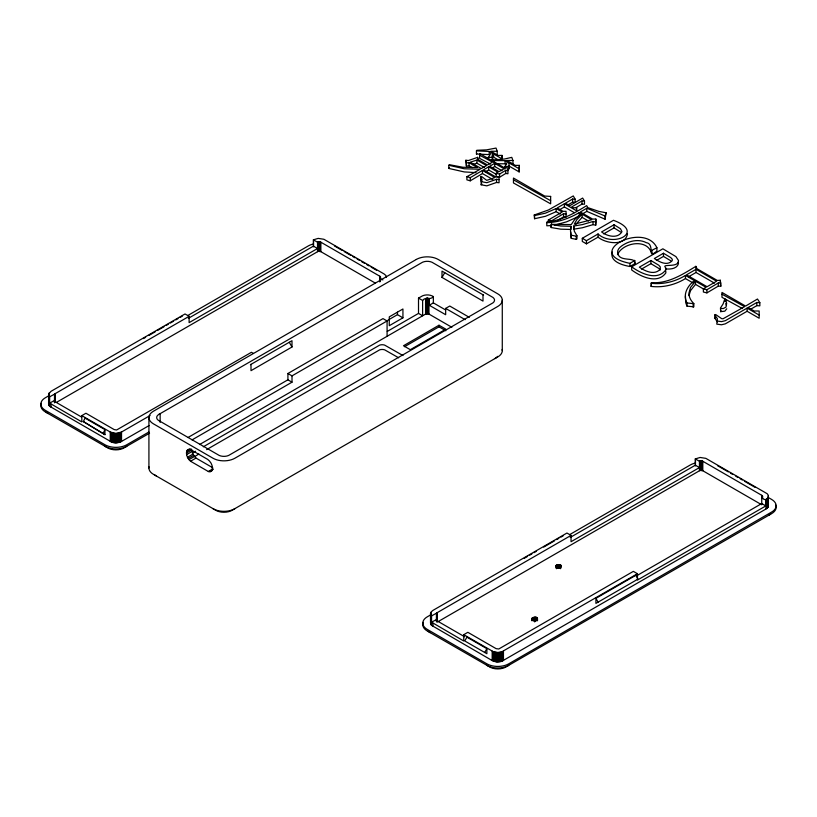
<?xml version="1.0" encoding="UTF-8"?>
<svg xmlns="http://www.w3.org/2000/svg" width="817" height="817" viewBox="0 0 817 817"><rect width="100%" height="100%" fill="white"/><g stroke="black" fill="none" stroke-linecap="round" stroke-linejoin="round"><path stroke-width="1.23" d="M188.308 318.364L313.411 246.142L317.507 248.511L189.115 322.633L189.115 316.322L185.02 313.963L51.022 391.323L48.663 393.998L49.633 396.807L49.633 406.274L112.021 442.293L115.881 442.885L120.579 441.966L149.102 425.565M189.115 316.322L55.26 393.61L54.545 394.162L54.422 402.852M570.235 537.443L695.338 465.21L699.444 467.579L571.042 541.712L571.042 535.401L566.947 533.031L432.949 610.391L431.11 611.943L430.528 613.649L431.56 615.875L431.56 625.342L492.171 660.565L496.807 661.923L501.669 661.372L765.978 509.001L767.817 507.439L768.337 505.161M571.042 535.401L437.187 612.679L436.482 613.23L436.401 621.778M404.558 346.694L439.005 326.81L439.005 325.227L445.837 329.169L410.318 349.686L403.486 345.744L439.005 325.227M497.216 154.413L497.216 151.257L490.843 151.257L498.053 155.414L502.067 155.414L501.904 158.804L492.191 153.198L493.07 155.128L492.191 157.252L488.505 157.446L491.18 152.616L489.169 151.451L476.444 150.869L476.444 154.025L489.169 154.607L489.169 151.451M507.623 169.875L509.277 168.435L508.44 165.728L519.163 171.917L519.326 165.381L515.302 165.381L506.765 160.449L512.964 160.54L512.964 163.696L510.656 163.431M519.163 171.917L519.326 165.381M575.842 207.671L581.98 204.127L584.492 204.219L584.492 201.064L581.98 200.972L571.757 206.875L573.268 207.743L576.618 207.743L576.445 210.735L564.384 203.78L557.184 207.937L563.046 211.317L566.058 211.317L566.058 217.179L563.546 216.893L558.215 220.059M595.716 222.05L593.03 221.478L582.439 224.593L573.769 226.023L573.769 229.179L582.439 227.749L593.03 224.634L595.716 225.206L595.879 219.058L592.529 219.058L580.305 212.001L586.831 208.223L605.091 216.056L605.091 219.211L586.831 211.378L582.48 213.891M595.716 225.206L595.879 219.058M685.443 296.387L685.739 302.698L686.974 306.14L693.837 306.814L693.837 303.658L691.703 301.156A36.03 20.803 0 0 1 688.894 293.262L690.508 287.523L695.512 281.222L706.062 287.318L703.386 288.861L703.386 292.016L706.909 292.884L718.296 286.113L720.808 286.216L720.308 280.251L717.295 280.445L697.024 268.742L695.849 266.332C682.389 274.645 667.979 283.765 651.455 282.672L651.118 286.41C663.118 287.829 675.199 284.857 685.463 278.577L693.5 283.213M570.92 226.309L570.92 229.465L560.789 229.179L551.158 227.535L551.158 224.379L560.789 226.023L570.92 226.309L570.501 231.048L571.257 238.36L576.281 239.33L576.955 238.942L576.955 235.786L574.31 231.221L573.769 226.023M570.715 231.834L571.257 238.36M49.633 406.274L48.663 403.465M431.56 625.342L430.59 623.698L431.11 621.41M689.027 295.488L690.508 290.678L695.512 284.377L695.512 281.222M187.267 450.228L188.972 449.37L190.872 449.728L207.671 459.389C210.96 461.789 213.472 466.333 211.94 470.398L210.183 471.695L208.335 471.511L190.535 461.237C187.614 458.654 185.091 453.956 187.267 450.228L189.452 448.972M531.898 618.428C536.309 626.026 541.058 613.026 531.898 618.428L531.898 620.787M612.219 252.024C609.543 261.706 622.707 265.208 629.927 266.505L634.87 263.656C636.29 256.436 621.022 261.991 618.214 254.638C615.354 248.919 622.809 244.855 627.068 242.874C633.093 240.249 640.395 239.483 646.349 242.7C654.928 243.711 647.207 260.184 656.919 250.921L656.919 247.765C644.123 220.692 581.735 253.454 629.927 263.35L634.87 260.5M605.091 216.056L606.102 212.767L598.851 211.389L587.842 207.641L586.667 205.618C574.463 213.217 561.391 220.631 546.798 222.05L546.798 225.788L550.638 225.615M605.091 219.211L606.102 212.767M617.489 254.69C622.707 242.404 647.942 238.186 651.578 253.617M695.338 458.909L699.444 461.268L702.804 461.268L761.74 495.306L762.598 496.276L761.74 497.247C765.733 503.558 771.616 495.357 765.978 493.008L705.817 458.347L700.118 457.469L695.338 458.909L695.338 465.21M720.645 308.499L723.402 308.52L726.068 307.08L726.65 303.209L725.496 299.308L724.659 299.4L723.065 303.995L720.471 308.009L720.645 311.655L724.832 311.165L726.752 308.795M83.354 421.562L84.999 418.09L104.944 429.609L104.944 434.654L83.354 421.562L104.944 434.654M103.31 433.071L104.944 429.609M476.444 150.869L476.781 150.287L486.575 149.858L496.042 148.071L497.216 151.257M476.444 154.025L476.781 153.443M483 294.784L483 301.095L442.007 277.433L444.744 272.694M651.118 286.41L651.455 282.672M484.695 652.466L486.881 648.678L466.926 637.158L464.74 640.947L486.881 653.723L486.881 648.678M720.972 310.297L720.645 311.655M508.603 169.507L509.277 165.279L508.44 162.573L519.163 168.762M575.74 224.44L582.143 217.373L582.143 214.217L591.692 219.732L574.269 224.185L576.822 219.712L582.143 214.217M555.968 565.487C557.204 573.575 566.875 561.657 555.968 565.487L555.968 567.856M750.292 309.429L756.828 305.65L759.841 305.844L759.841 302.688L756.828 302.494L748.117 307.529L754.142 311.011L759.167 311.011L759.167 318.232L747.106 311.267L725.333 323.838L721.523 324.778L716.785 324.124L717.377 318.742L714.773 314.974L715.61 314.494L721.646 318.65L723.025 318.793L744.593 306.661L721.983 294.181M491.242 160.765L493.029 159.448L492.191 156.353L498.666 160.091M490.476 164.064L479.62 158.375L479.62 153.484L504.579 167.894L507.939 167.894L507.939 173.755L505.754 173.47L499.555 177.238L496.205 176.462L496.205 173.306L498.053 172.244L488.668 166.831L483.48 169.824L495.705 176.891L499.054 176.891L499.054 182.753L496.542 182.467L486.83 185.847L481.131 184.785L481.131 181.629L482.132 179.791L480.794 176.789L481.468 176.401L486.748 180.373L494.867 177.565L482.469 170.406L470.245 177.667L466.895 176.697L466.895 179.852L470.245 180.823L482.469 173.561L492.804 179.526M481.131 184.785L481.928 184.009M551.158 224.379L571.257 224.573L574.688 219.487L581.306 213.737L579.294 212.573C569.408 218.262 558.338 222.52 546.798 222.632M551.158 227.535L551.659 223.889M476.056 172.632L464.209 171.917L448.799 168.435L448.799 165.279L449.473 164.707L462.953 167.271L477.445 167.505L469.07 162.675L466.395 162.869L465.884 160.255L468.396 160.54L477.618 157.354L478.456 159.775L487.494 164.993L492.518 162.093L479.62 155.22M448.799 168.435L449.473 167.863M494.939 358.571L496.021 357.866A11.581 6.689 0 0 0 497.533 356.355M768.797 515.251L769.88 514.547A11.581 6.689 0 0 0 770.727 513.811M496.205 173.306L499.555 174.082L505.754 170.314L507.939 170.6M703.386 288.861L706.909 289.729L718.296 282.958L720.808 283.06M566.058 214.023L563.546 213.737L551.822 220.702L548.309 220.028L548.309 222.132M313.411 246.142L313.411 239.83L318.181 238.39L323.879 239.269L384.051 273.94L385.89 275.492L386.472 277.198M143.445 338.585L145.63 337.329M148.837 335.481L155.332 331.722M157.467 330.497L163.962 326.749M166.086 325.513L168.271 324.257M170.406 323.021L173.664 321.142M175.798 319.917L177.983 318.65M180.138 317.404L182.293 316.159M48.693 395.816L45.374 397.736A15.462 8.926 0 0 0 45.374 410.359L104.954 444.744A15.462 8.926 0 0 0 126.809 444.744L148.898 431.999M187.859 315.474L308.254 245.958A15.462 8.926 0 0 1 313.268 244.028M56.353 402.434L318.232 251.319L320.867 251.667L375.442 283.172M494.704 163.349L489.679 166.249L499.054 171.662L504.079 168.762L494.704 163.349L494.704 166.505L501.995 170.712M485.553 171.784L488.668 169.987L495.97 174.195M492.692 167.669L494.704 166.505M481.764 181.588L480.794 179.944L481.468 179.556M81.618 417.078L54.8 401.555L54.545 400.473L49.633 403.118L81.823 421.919L81.812 415.618L85.918 413.249L114.196 429.579L116.606 429.987L251.422 352.301L253.464 353.475M81.812 415.618L110.234 432.019L115.881 433.429L121.529 432.019L150.083 415.536M250.421 364.688L291.986 340.699L291.986 347.011L251.003 370.673L251.003 364.362M149.552 433.194L122.928 448.482A11.581 6.689 0 0 1 108.824 448.482L45.374 411.931A15.462 8.926 0 0 1 41.381 403.312M567.447 205.159L572.594 202.187L575.107 202.289L575.107 199.134L572.594 199.042L565.395 203.198L569.745 205.71L582.644 198.071L584.492 201.064M559.247 209.898L564.384 206.936L574.259 212.624M548.309 220.028L562.208 212.001L556.183 208.519L545.501 213.135L534.573 215.576L534.236 214.994L548.391 210.01L573.268 195.937L575.107 199.134M187.941 437.534L287.911 379.813L287.911 373.502L382.989 318.61L387.084 320.979L387.084 336.277M387.289 331.416L418.508 313.401L418.508 298.103L422.563 295.825A7.71 4.453 0 0 1 431.948 295.825L433.357 296.571L433.357 302.882L445.388 309.827M388.014 320.121L397.47 314.668L402.934 317.823L402.934 308.989L389.27 316.873L389.27 325.707L402.934 317.823M287.911 373.502L292.006 375.871L387.084 320.979M418.508 298.103L422.614 300.462C425.81 296.152 430.334 300.666 433.357 296.571M192.036 439.893L292.006 382.182L292.006 375.871M429.262 298.94L429.262 305.252L433.357 302.882M186.674 451.28L191.045 448.747M199.542 444.56L426.096 313.789L428.935 314.055L451.862 327.29M186.399 453.026L191.862 449.871L192.924 454.099L195.998 458.082L212.757 467.753M186.572 454.66L192.036 451.505M192.281 453.169L195.59 451.26M203.31 446.797L379.65 345.121A5.045 2.911 0 0 1 384.684 345.121L402.985 355.558M187.461 457.254L192.924 454.099M429.262 305.252L445.663 314.719L445.663 308.407L449.758 306.038L469.305 317.333M188.155 458.5L193.619 455.345M188.972 459.644L194.436 456.489M194.487 456.621L198.899 454.078M206.619 449.626L379.65 349.85A5.045 2.911 0 0 1 384.684 349.85L398.645 357.785M576.281 239.33L576.281 236.174L576.955 235.786M190.535 461.237L195.998 458.082M582.296 238.288L613.475 220.294C645.634 232.232 613.21 247.96 598.054 233.979L586.443 240.688L582.296 238.288L582.296 241.444L586.443 243.844L598.054 237.134C605.724 243.66 625.434 246.458 627.497 233.795M614.057 224.736L601.598 231.936C607.123 236.327 617.775 239.054 621.972 231.681L620.471 228.76L614.057 224.736L614.057 227.892L603.671 233.887M208.335 471.511L212.706 468.989M208.989 471.685L213.36 469.162M210.183 471.695L212.369 470.429M651.578 250.462L656.919 247.765M631.684 266.812L662.863 248.807L675.914 256.599L678.478 260.47C679.07 268.436 660.493 263.115 665.722 267.69L665.875 269.733C657.634 281.467 640.62 273.491 631.684 266.812L631.684 269.967C640.62 276.646 657.634 284.622 665.875 272.888L665.722 270.846M650.894 260.511L639.374 267.159C645.144 271.264 654.55 275.625 660.32 269.14L660.228 266.842L658.757 265.219L650.894 260.511L650.894 263.666L641.468 269.11M663.475 253.25L654.346 258.519C659.36 261.9 666.989 266.301 672.197 260.735L672.289 259.275L670.737 257.59L663.475 253.25L663.475 256.405L656.378 260.5M696.013 269.324L686.464 274.839L707.073 286.736L716.621 281.222L696.013 269.324L696.013 272.48L714.456 283.121M688.588 276.769L696.013 272.48M651.118 283.254C663.118 284.673 675.199 281.702 685.463 275.421L694.511 280.639C687.557 285.48 682.461 294.804 686.974 302.984L693.837 303.658M717.377 321.898L714.773 318.13L715.61 317.65M759.167 315.076L747.106 308.111L725.333 320.683L721.523 321.622L716.785 320.969M524.3 558.287L527.568 556.397M529.692 555.172L531.877 553.916M534.001 552.68L536.187 551.424M543.713 547.084L554.518 540.834M556.653 539.608L558.838 538.352M560.962 537.116L563.148 535.86M430.62 614.895L427.311 616.804A15.462 8.926 0 0 0 427.311 629.427L486.881 663.823A15.462 8.926 0 0 0 508.746 663.823L771.626 512.045A15.462 8.926 0 0 0 771.626 499.432L768.317 497.512M569.796 534.543L690.191 465.036A15.462 8.926 0 0 1 695.206 463.096M437.187 622.146L699.965 470.469L702.804 470.735L761.74 504.773L761.74 495.306M464.628 636.77L436.727 620.634L436.482 619.541L431.56 622.186L463.75 640.998L463.75 634.686L467.845 632.317L496.133 648.657L498.768 648.994L633.349 571.369L637.454 573.738L637.454 580.05L765.846 505.917L765.846 499.606M463.75 634.686L493.121 651.578L497.808 652.497L501.669 651.905L637.454 573.738M595.91 598.35L635.81 575.321L637.995 579.1L595.91 603.395L595.91 598.35L598.095 602.139M636.647 575.781L761.74 503.548L765.846 505.917M466.895 176.697L480.13 169.252L464.209 168.762L448.799 165.279M49.633 396.807L54.545 394.162M431.56 615.875L436.482 613.23M313.411 239.83L317.507 242.2L320.867 242.2L379.813 276.228L380.661 277.198L379.813 278.168L382.887 279.945M560.196 213.993L556.183 211.674L545.501 216.291L534.573 218.731L534.236 214.994M499.054 179.597L496.542 179.311L486.83 182.691L481.131 181.629M508.603 166.351L504.753 166.831L507.428 161.991L505.09 160.643L493.866 160.54M476.944 160.061L470.245 162.185L481.295 168.568L486.493 165.575L476.944 160.061L476.944 163.216L484.369 167.505M472.481 164.636L476.944 163.216M554.549 225.124L566.641 221.815L575.015 218.068L579.294 215.729L579.294 212.573M465.884 160.255L466.395 166.025L469.07 165.831L472.216 167.638M571.257 235.204L576.281 236.174M506.652 164.697L505.09 163.798L495.122 163.747M665.477 268.834C670.022 269.518 677.058 268.824 678.478 263.625L678.069 262.196M513.464 179.791L550.648 200.686M491.875 155.005L493.938 156.2M614.057 227.892L620.471 231.916M663.475 256.405L670.737 260.746M742.469 308.581L721.983 297.337L721.983 292.435L745.604 306.079L757.492 299.012L759.841 302.688M582.143 217.373L588.506 221.05M695.512 284.377L703.958 289.249M650.894 263.666L658.757 268.374L660.228 269.998M634.87 263.656L634.554 260.317M483.572 295.121L442.007 271.121L442.007 277.433M445.663 308.407L465.149 319.661M717.5 465.659L728.315 471.899M730.439 473.125L732.594 474.371M735.831 476.24L738.017 477.506M740.141 478.731L742.326 479.998M744.45 481.223L755.235 487.453M334.49 245.968L342.068 250.339M344.192 251.565L350.687 255.323M352.821 256.548L355.007 257.804M357.131 259.04L359.317 260.296M361.441 261.532L364.709 263.411M366.833 264.637L369.018 265.903M371.153 267.128L376.566 270.264M418.508 313.401L422.614 315.76L422.614 300.462M439.005 326.81L445.837 330.752M287.911 379.813L292.006 382.182M430.13 632.634L429.048 631.919A11.581 6.689 0 0 1 428.21 631.194M156.272 475.954L155.189 475.239A11.581 6.689 0 0 1 154.342 474.514M48.203 413.565L47.12 412.851A11.581 6.689 0 0 1 45.609 411.339M289.259 342.272L291.986 347.011M512.964 160.54L511.789 157.354L504.579 158.998L493.866 159.969L493.866 162.644M725.782 303.434L726.364 305.395M720.808 286.216L720.308 280.251M768.337 495.694L768.337 506.315M768.143 497.42L768.143 506.887M767.817 497.972L767.817 507.439M767.367 498.503L767.367 507.96M766.806 498.983L766.806 508.45M765.978 499.534L765.978 509.001M762.527 495.99L762.578 498.493M762.343 495.725L762.455 498.217M762.2 495.602L762.2 497.972M756.828 302.494L756.828 305.65M747.106 308.111L747.106 311.267M725.496 299.308L725.496 301.412M724.659 299.4L724.659 301.504M718.296 282.958L718.296 286.113M714.773 314.974L714.773 318.13M706.909 289.729L706.909 292.884M702.804 461.268L702.804 470.735M702.283 461.002L702.283 470.469M702.069 460.931L702.069 470.398M701.844 460.859L701.844 470.326M701.609 460.819L701.609 470.286M701.364 460.788L701.364 470.255M701.119 460.778L701.119 470.245M700.874 460.788L700.874 470.255M700.629 460.819L700.629 470.286M700.394 460.859L700.394 470.326M700.169 460.931L700.169 470.398M699.965 461.002L699.965 470.469M699.444 461.268L699.444 470.735M695.849 266.332L695.849 268.425M695.471 458.827L695.471 465.925M693.163 304.047L693.163 307.202M686.974 302.984L686.974 306.14M685.463 275.421L685.463 278.577M651.915 250.656L651.915 253.811M629.927 263.35L629.927 266.505M598.054 233.979L598.054 237.134M593.03 221.478L593.03 224.634M586.831 208.223L586.831 211.378M586.443 240.688L586.443 243.844M581.98 200.972L581.98 204.127M576.618 207.743L576.618 210.898M572.594 199.042L572.594 202.187M564.384 203.78L564.384 206.936M563.546 213.737L563.546 216.893M560.983 565.487L560.983 567.856M560.523 565.139L560.523 568.693M559.921 564.874L559.921 568.418M559.226 564.7L559.226 568.254M558.481 564.649L558.481 568.203M557.725 564.7L557.725 568.254M557.031 564.874L557.031 568.418M556.428 565.139L556.428 568.693M556.183 208.519L556.183 211.674M537.504 618.428L537.504 620.787M537.208 618.02L537.208 620.389M536.749 617.672L536.749 620.042M536.156 617.407L536.156 620.961M535.452 617.243L535.452 620.787M534.573 215.576L534.573 218.731M534.706 617.182L534.706 621.921M533.95 617.243L533.95 620.787M533.256 617.407L533.256 620.961M532.653 617.672L532.653 620.042M532.194 618.02L532.194 620.389M505.754 170.314L505.754 173.47M505.09 160.643L505.09 163.798M504.753 166.831L504.753 168.935M503.456 651.098L503.456 660.565M502.506 651.578L502.506 661.045M502.281 300.145L502.281 350.636M502.067 155.414L502.067 158.569M501.669 651.905L501.669 661.372M500.76 652.16L500.76 661.627M499.81 652.344L499.81 661.811M499.555 174.082L499.555 177.238M498.819 652.456L498.819 661.923M497.808 652.497L497.808 661.964M496.807 652.456L496.807 661.923M496.542 179.311L496.542 182.467M495.817 652.344L495.817 661.811M494.857 652.16L494.857 661.627M493.958 651.905L493.958 661.372M493.121 651.578L493.121 661.045M492.191 157.252L492.191 160.408M492.171 651.098L492.171 660.565M488.668 166.831L488.668 169.987M488.249 157.16L488.249 159.264M482.469 170.406L482.469 173.561M480.794 176.789L480.794 179.944M477.618 157.354L477.618 159.458M470.245 177.667L470.245 180.823M469.07 162.675L469.07 165.831M466.395 162.869L466.395 166.025M437.187 612.679L437.187 620.961M436.727 612.985L436.727 621.267M436.595 613.097L436.595 621.38M432.949 623.218L432.949 626.373M431.11 615.354L431.11 624.821M430.794 612.495L430.794 624.27M430.59 613.067L430.59 623.698M430.528 613.649L430.528 623.116M428.935 298.756L428.935 314.055M428.414 298.491L428.414 313.789M428.21 298.409L428.21 313.718M427.985 298.348L427.985 313.646M427.751 298.297L427.751 313.605M427.505 298.276L427.505 313.575M427.26 298.266L427.26 313.565M427.005 298.276L427.005 313.575M426.76 298.297L426.76 313.605M426.525 298.348L426.525 313.646M426.3 298.409L426.3 313.718M426.096 298.491L426.096 313.789M425.575 298.756L425.575 314.055M397.47 312.145L397.47 314.668M380.273 276.534L380.273 281.416M379.813 276.228L379.813 281.957M320.867 242.2L320.867 251.667M320.346 241.934L320.346 251.401M320.141 241.852L320.141 251.319M319.917 241.791L319.917 251.258M319.682 241.74L319.682 251.207M319.437 241.72L319.437 251.187M319.192 241.709L319.192 251.176M318.936 241.72L318.936 251.187M318.691 241.74L318.691 251.207M318.456 241.791L318.456 251.258M318.232 241.852L318.232 251.319M318.027 241.934L318.027 251.401M317.507 242.2L317.507 251.667M313.544 239.749L313.544 246.857M160.142 413.668L160.142 422.379M148.919 417.528L148.919 468.018M121.529 432.019L121.529 441.486M120.579 432.499L120.579 441.966M119.731 432.826L119.731 442.293M118.833 433.081L118.833 442.548M117.873 433.276L117.873 442.743M116.882 433.388L116.882 442.855M115.881 433.429L115.881 442.885M114.87 433.388L114.87 442.855M113.88 433.276L113.88 442.743M112.93 433.081L112.93 442.548M112.021 432.826L112.021 442.293M111.183 432.499L111.183 441.966M110.234 432.019L110.234 441.486M55.26 393.61L55.26 401.893M54.8 393.906L54.8 402.189M54.657 394.029L54.657 402.311M51.022 404.149L51.022 407.305M49.183 392.875L49.183 395.244M49.183 396.286L49.183 405.753M48.857 395.734L48.857 405.201M48.663 393.998L48.663 404.629M48.591 394.58L48.591 404.047M502.149 349.472A15.462 8.926 0 0 1 497.757 356.947L230.997 510.87A11.581 6.689 0 0 1 216.893 510.87L153.443 474.33A15.462 8.926 0 0 1 149.051 466.854M234.877 508.715A15.462 8.926 0 0 1 213.012 508.715M508.746 665.395A15.462 8.926 0 0 1 486.881 665.395M423.308 622.38A15.462 8.926 0 0 0 427.311 631.01L490.762 667.55A11.581 6.689 0 0 0 504.865 667.55L771.626 513.627A15.462 8.926 0 0 0 775.619 505.008M126.809 446.327A15.462 8.926 0 0 1 104.954 446.327M159.09 414.27L158.253 414.822A7.71 4.453 0 0 0 158.253 420.244L219.252 455.457A7.71 4.453 0 0 0 228.637 455.457L492.947 302.862A7.71 4.453 0 0 0 492.947 297.439L431.948 262.226A7.71 4.453 0 0 0 422.563 262.226L159.09 414.27M416.323 259.449L153.443 411.217A15.462 8.926 0 0 0 153.443 423.839L213.012 458.235A15.462 8.926 0 0 0 234.877 458.235L497.757 306.457A15.462 8.926 0 0 0 497.757 293.834L438.188 259.449A15.462 8.926 0 0 0 416.323 259.449M550.648 196.427L544.622 196.039L513.464 178.045L513.464 182.947L550.648 203.831L550.648 196.427"/></g></svg>
